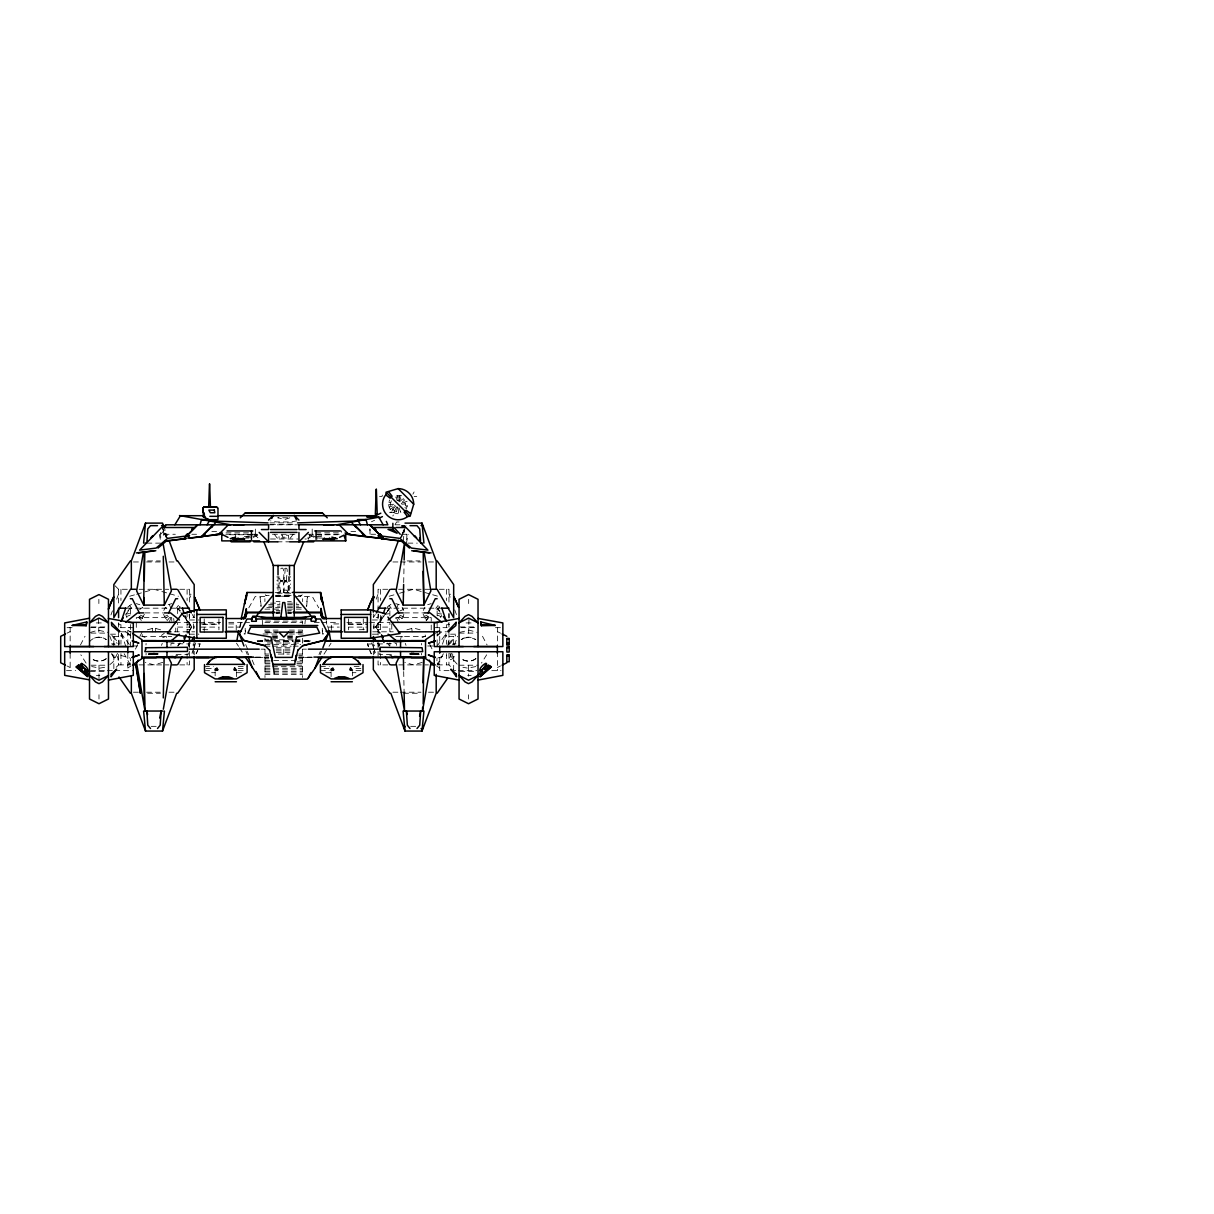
<?xml version="1.0" encoding="UTF-8"?>
<svg xmlns="http://www.w3.org/2000/svg" width="1214" height="1214" viewBox="0 0 1214 1214"><rect width="100%" height="100%" fill="white"/><g stroke="black" fill="none" stroke-linecap="round" stroke-linejoin="round"><path stroke-width="0.75" stroke-dasharray="5 3.75" d="M403.685 582.568L404.11 561.915M468.665 633.101L468.968 618.442M146.044 654.923L146.105 653.344M145.999 644.968L146.09 643.42M170.901 645.378L171.022 643.541L188.534 643.966L188.337 645.378M406.629 539.593L407.1 532.491M306.687 606.378L307.4 597.167L306.307 606.256M399.103 507.862L401.045 513.203C393.473 515.996 385.748 506.982 389.709 499.925M391.394 500.775C388.237 506.42 394.398 513.643 400.468 511.398M404.869 507.649L406.553 508.499L407.57 503.719L401.91 504.205L400.013 500.942L397.145 500.563L395.203 495.221L402.411 495.782L398.86 501.473M403.26 541.307L404.308 530.397M304.911 623.844L305.275 620.263M189.46 645.985L188.276 645.985L188.716 642.843M378.434 614.481L378.07 617.638L373.335 617.638L373.335 613.95M447.829 645.985L448.952 636.531L453.672 636.531L453.672 645.727M144.39 614.238L140.9 620.278L138.608 617.304M155.331 631.978L155.817 628.26M400.499 639.566L401.364 636.288L404.839 637.714M403.898 614.132L402.79 617.638L400.18 620.445L397.904 617.471M280.738 568.85C285.927 563.433 283.712 588.046 280.874 580.535M397.388 506.951L396.159 513.461M399.103 500.563L400.089 494.963M240.266 627.274L241.343 620.794L238.946 629.064M382.334 495.1L382.091 496.42L379.557 496.42M406.402 543.128L408.208 534.388M200.067 643.632L199.688 644.983M199.172 646.743L199.976 643.906L193.223 643.906L193.223 645.833M199.172 646.212L199.566 645.013M380.422 622.357L382.789 615.27M442.457 644.209L445.993 633.587M110.96 614.952L112.447 610.839M116.681 599.2L118.577 594.01L116.984 594.283M191.979 653.238L193.876 648.033M194.149 647.29L195.758 642.843M376.173 599.2L378.07 594.01L376.461 594.283M451.471 653.238L448.952 660.173L452.124 659.035L455.887 653.83M454.461 645.029L457.602 636.364M80.443 644.983L85.01 636.273M117.515 653.329L112.948 662.04L109.139 665.211M401.561 537.347L405.977 525.541M452.716 653.83L452.716 657.138L454.173 656.911L455.629 653.83M161.492 645.378L162.281 643.344M197.548 650.522L196.319 653.481M320.253 654.574L321.573 651.144M404.368 529.41L400.772 537.574M197.821 650.522L196.137 653.83M319.009 654.574L320.375 651.25M142.554 634.649L141.947 636.136L145.407 637.578M163.799 610.46L165.392 607.319L168.442 609.504M169.414 621.598L170.84 618.138M396.841 607.744L398.283 604.284M423.276 610.46L424.915 607.288M440.591 617.638L441.547 615.346M284.82 580.55L285.715 582.022L286.625 580.55M400.544 537.696L404.262 529.486L400.468 537.772M450.409 643.496L455.66 635.195M486.677 654.801L481.427 663.117M194.179 628.124L194.179 626.045M373.351 628.124L373.351 626.045M139.838 636.531L142.205 631.811M135.437 649.141L137.789 644.406M426.114 620.779L428.481 616.059M393.837 512.627L396.705 506.663M412.866 494.174L414.111 491.943M444.734 638.245L446.509 635.059L446.585 644.3M248.809 607.819L255.183 596.59L267.11 596.59L265.289 594.769M443.368 653.754L437.131 664.893M382.213 615.847L375.703 627.092L379.421 633.465M188.109 633.465L191.827 627.092L185.317 615.847M188.337 645.985L190.295 642.843M373.335 617.638L375.293 614.481M448.801 644.406L453.672 636.531M323.986 654.164L328.008 647.897M329.009 646.334L331.027 643.192M395.248 524.16L396.69 521.974L399.573 521.974M118.304 624.724L119.018 623.738M125.786 614.481L130.384 608.184L130.384 615.847M178.003 645.985L180.127 643.086M386.34 612.524L375.703 627.092L380.028 633.01M387.403 611.082L389.527 608.184M427.692 645.985L437.131 645.985L446.661 632.949M177.654 645.985L179.824 643.086M293.211 534.266L290.374 538.045L277.141 538.045L274.318 534.266M389.876 615.847L389.876 608.184L375.703 627.092L380.058 632.904M176.212 608.335L178.488 605.361M169.626 617.471L167.35 620.445L164.74 617.638L163.632 614.132M428.921 617.304L426.63 620.278L423.14 614.238M435.78 608.396L438.057 605.422M277.08 576.574L277.08 577.196M277.08 580.231L277.08 580.853M277.08 583.888L277.08 584.495M277.08 587.546L277.08 588.153M284.987 580.353C278.567 597.819 292.877 597.819 286.458 580.353M395.794 497.027L399.694 496.814L403.185 498.59L399.543 501.761M164.33 530.215L160.749 534.266L175.332 534.266M391.803 511.231L395.673 505.631L390.195 509.364M127.88 610.733L130.384 608.184M116.21 667.26L118.577 664.893L118.577 653.329M313.136 534.266L308.402 539.001L304.942 539.001M300.419 596.59L302.225 594.769M387.327 610.733L389.876 608.184M89.487 641.796C93.402 636.697 101.278 635.696 106.331 639.672A12.003 12.003 0 0 0 91.718 639.596M130.566 658.489L130.566 659.339M130.596 659.991L130.596 660.826M437.435 635.362L441.866 631.811M139.64 609.58L142.615 607.288L144.238 610.46M165.438 618.548L168.412 616.272M177.35 609.443L180.325 607.152L176.591 604.284M424.961 618.579L427.92 616.302M161.386 635.468L164.36 633.192M436.812 609.413L439.787 607.121L436.008 604.253M280.798 580.702L282.513 580.489M284.713 580.702L286.732 580.702M403.185 498.59L404.474 500.092L400.863 503.476L407.115 501.291M127.804 668.049L130.96 665.955M436.57 632.342L439.726 630.248M439.726 633.192L437.237 635.226L439.726 634.33M127.804 664.984L130.338 663.087L127.804 664.012M252.937 536.542L257.474 534.266M253.286 537.423L258.005 535.055M66.998 633.177L70.154 631.599M497.376 667.518L500.532 665.94M371.469 521.747L374.595 520.29M90.322 632.403L98.213 630.172L107.803 632.327M126.499 616.606L129.974 615.179M164.315 616.606L167.775 615.179M423.792 616.591L427.252 615.149M131.507 604.253L127.743 607.121L130.717 609.413M168.2 604.724L171.796 603.601M147.395 629.808L154.011 628.033L160.627 629.808M162.691 637.714L166.151 636.288L167.031 639.566M390.938 604.284L387.205 607.152L390.18 609.443M399.876 610.946L403.336 609.504M427.692 604.724L431.198 603.616M406.887 629.808L413.504 628.033L420.12 629.808M422.123 637.578L425.583 636.136L424.976 634.649M285.017 580.489L286.428 580.489M388.692 504.705L394.353 504.205L394.474 505.191L389.133 507.133M459.727 632.327L469.317 630.172L477.208 632.403M475.827 666.547L467.785 668.14L462.898 667.29M129.64 596.241L134.86 594.754M136.605 594.253L154.011 589.276L167.942 593.251M389.133 596.241L397.843 593.752M399.573 593.251L413.504 589.276L430.924 594.253M162.722 662.404L154.011 664.893L145.316 662.404M422.214 662.404L413.504 664.893L404.808 662.404M437.89 657.927L446.585 655.439M275.578 595.953L291.952 595.953M392.82 512.338C384.261 513.067 396.28 510.123 392.866 516.011M104.632 667.29L99.745 668.14L91.703 666.547M296.975 520.836L290.935 521.944L276.595 521.944L270.555 520.836M260.798 640.962L262.846 640.688M304.684 657.624L312.393 657.351M385.324 614.223L389.041 613.738M125.816 614.056L129.534 613.571M275.578 595.376L288.492 595.148M278.036 595.452L279.721 595.346L278.006 595.209M289.524 595.209L287.809 595.346L291.952 595.376M257.565 641.796L262.968 641.356M176.136 654.634L188.337 654.331L188.337 652.935M202.738 624.542L219.203 624.193M359.298 629.747L366.613 629.596M286.216 596.226L281.314 596.226M269.872 522.87L295.715 522.87M270.51 524.478L295.169 524.478M268.567 524.812L298.947 524.812M394.975 524.812L400.332 524.812M211.858 531.428L216.593 531.428M350.937 531.428L355.672 531.428M226.032 532.855L251.662 532.855M315.868 532.855L341.498 532.855L341.498 530.958M191.827 534.266L196.547 534.266M225.758 534.266L258.096 534.266M272.422 534.266L295.108 534.266M307.946 534.266L339.131 534.266M370.983 534.266L375.612 534.266M401.864 534.266L406.781 534.266L403.2 530.215M229.689 534.737L251.662 534.737M315.868 534.737L337.841 534.737M252.861 534.904L246.245 534.904L246.154 537.089L252.861 537.089M317.977 534.904L321.285 534.904L321.3 537.089L317.992 537.089M244.348 536.634L251.662 536.634M315.868 536.634L323.182 536.634M245.182 538.045L248.961 538.045M318.569 538.045L322.347 538.045M270.464 539.001L298.007 539.001M277.08 541.823L288.78 541.823M146.864 543.128L163.465 543.128M407.843 543.128L417.282 543.128M147.653 560.929L160.385 560.929M407.145 560.929L419.877 560.929M133.403 561.961L139.033 561.961M146.53 561.961L161.508 561.961M169.004 561.961L174.634 561.961M392.896 561.961L398.526 561.961M400.392 561.961L421 561.961M428.496 561.961L434.126 561.961M115.026 585.74L118.577 589.276L128.289 589.276M139.094 589.276L168.716 589.276M179.748 589.276L189.46 589.276L189.46 604.633M387.782 589.276L378.07 589.276L378.07 608.184M398.587 589.276L431.395 589.276M439.24 589.276L448.952 589.276L448.952 604.633M275.259 592.447L292.271 592.447M277.08 593.191L290.45 593.191L294.228 594.875M265.987 595.452L269.144 595.452M298.386 595.452L301.542 595.452M275.502 596.59L292.028 596.59M295.685 596.59L312.347 596.59L318.721 607.819M276.215 601.628L279.994 601.628M287.536 601.628L291.314 601.628M270.555 603.13L279.994 603.13M287.536 603.13L296.975 603.13M268.673 604.663L279.994 604.648M287.536 604.648L298.856 604.633M268.673 606.12L279.994 606.12M287.536 606.12L298.856 606.12M266.777 607.622L279.994 607.622M287.536 607.622L302.635 607.622M126.878 608.184L182.919 608.184M385.157 608.184L440.652 608.184M264.895 609.125L279.994 609.125M287.536 609.125L302.635 609.125M276.215 610.627L279.994 610.627M287.536 610.627L291.314 610.627M276.215 612.114L279.994 612.114L276.291 612.175M291.314 612.114L287.536 612.114L291.239 612.175M144.967 612.903L163.071 612.903M273.302 612.827L279.174 612.827M288.355 612.827L292.028 612.827M404.459 612.903L422.563 612.903M276.215 613.616L279.994 613.616M287.536 613.616L291.314 613.616M194.194 613.95L194.194 617.638L189.46 617.638L189.096 614.481M189.46 619.99L198.914 619.99M372.395 619.99L378.07 619.99M197.912 622.357L177.654 622.357L177.654 631.811M199.506 622.357L220.645 622.357M228.748 622.357L249.538 622.357M314.259 622.357L319.843 622.357M321.71 622.357L338.767 622.357M346.885 622.357L368.024 622.357M369.617 622.357L389.876 622.357L389.876 631.811M264.895 622.615L302.635 622.615M96.27 622.934L101.445 622.934M466.07 622.934L471.26 622.934M201.008 623.92L219.537 623.92M228.809 623.92L236.214 623.92L236.214 630.248M338.721 623.92L331.316 623.92L331.316 630.248M347.993 623.92L366.522 623.92M118.577 624.724L120.945 624.724L120.945 629.444M187.093 624.724L189.46 624.724M378.07 624.724L380.422 624.724M448.952 624.724L446.585 624.724L446.585 627.866M91.096 626.955L106.635 626.955M459.954 626.955L476.434 626.955M177.654 627.092L193.663 627.092M200.963 627.092L219.218 627.092M228.293 627.092L238.991 627.092M328.524 627.092L339.222 627.092M348.312 627.092L366.567 627.092M373.866 627.092L389.876 627.092M72.081 627.668L66.527 627.668L70.154 627.638L70.154 646.546M90.61 627.638L106.574 627.668M120.307 627.668L129.579 627.668M434.233 627.668L447.222 627.668M460.956 627.668L476.92 627.638M495.433 627.668L501.003 627.668L497.376 627.638L497.376 646.546M187.093 629.444L189.46 629.444M378.07 629.444L380.422 629.444M278.097 630.096L264.895 630.096L264.895 632.767L278.097 632.767M289.418 630.096L302.635 630.096L302.635 632.767L289.418 632.767M264.895 631.599L278.097 631.599M289.418 631.599L302.635 631.599M120.945 631.811L131.173 631.811M174.27 631.811L194.817 631.811M372.713 631.811L393.26 631.811M436.357 631.811L446.585 631.811M264.895 632.509L278.097 632.509M289.418 632.509L302.635 632.509M90.944 633.101L108.365 633.101M459.165 633.101L476.586 633.101M262.968 634.027L278.097 634.027M289.433 634.027L304.562 634.027M110.474 634.178L116.984 634.178M189.46 634.178L198.914 634.178M372.395 634.178L378.07 634.178M450.546 634.178L457.056 634.178M272.422 635.924L279.979 635.924M287.551 635.924L295.108 635.924M113.843 645.727L113.843 636.531L118.577 636.531L119.503 644.406M141.886 636.531L171.735 636.531M272.497 636.667L280.009 636.667M287.521 636.667L295.032 636.667M395.779 636.531L425.628 636.531M272.497 637.608L280.009 637.608M287.521 637.608L295.032 637.608M272.497 638.245L280.009 638.245M287.521 638.245L295.032 638.245M264.986 639.824L268.734 639.824M270.616 639.824L293.151 639.824M295.032 639.824L302.544 639.824M257.186 640.688L272.422 640.643M274.318 640.643L293.211 640.643M295.108 640.643L310.329 640.688M310.511 640.962L304.684 640.688M283.757 641.235L293.181 641.235M295.078 641.235L310.147 641.235M257.383 641.235L293.151 641.402M295.032 641.402L302.544 641.402M111.445 643.906L114.814 643.906L114.814 644.786M456.085 643.906L452.716 643.906L452.716 644.786M264.986 644.558L300.662 644.558M121.172 633.389L130.384 645.985L139.838 645.985M378.07 645.985L379.254 645.985L378.814 642.843M264.986 646.152L270.616 646.152M272.497 646.152L291.269 646.152M293.151 646.152L298.781 646.152M276.246 647.73L291.269 647.73M261.086 649.156L264.864 649.156M276.2 649.156L291.33 649.156M302.665 649.156L306.444 649.156M276.246 650.886L291.269 650.886M276.246 652.464L291.269 652.464M264.986 654.043L268.734 654.043M278.127 654.043L289.402 654.043M298.781 654.043L302.544 654.043M175.757 655.439L177.654 655.439M264.986 655.636L268.734 655.636M298.781 655.636L302.544 655.636M389.876 655.439L391.773 655.439M111.627 653.83L113.555 657.138L114.814 657.138L114.814 653.83M255.501 657.077L268.689 657.077M298.841 657.077L312.028 657.077M251.344 657.351L262.846 657.624M264.986 657.214L268.734 657.214M298.781 657.214L302.544 657.214M255.304 657.624L268.643 657.654M298.887 657.654L312.226 657.624M264.986 658.792L268.734 658.792M298.781 658.792L302.544 658.792M264.986 660.37L302.544 660.37M264.986 661.949L270.616 661.949M296.914 661.949L302.544 661.949M264.986 663.542L270.616 663.542M296.914 663.542L302.544 663.542M118.577 664.893L130.126 664.893M130.384 664.893L124.162 653.754M139.094 664.893L168.943 664.893M179.748 664.893L189.46 664.893L189.46 659.217M387.782 664.893L378.07 664.893L378.07 659.217M398.799 664.893L428.436 664.893M437.404 664.893L448.952 664.893L453.672 669.612L453.672 654.923M91.065 665.211L108.486 665.211M264.986 665.12L270.616 665.12M296.914 665.12L302.544 665.12M459.044 665.211L478.043 665.211M204.513 666.607L213.376 666.607M238.217 666.607L247.095 666.607M264.986 666.698L270.616 666.698M272.497 666.698L302.544 666.698M320.435 666.607L329.313 666.607M354.154 666.607L363.016 666.607M264.986 668.277L302.544 668.277M206.274 668.626L211.6 668.626M238.217 668.626L243.544 668.626M323.986 668.626L329.313 668.626M355.93 668.626L361.241 668.626M264.986 669.855L302.544 669.855M66.497 670.644L75.723 670.644M90.61 670.644L105.481 670.644M107.348 670.644L112.932 670.644M114.784 670.644L133.297 670.644M204.513 670.659L211.6 670.659M238.217 670.659L243.544 670.659M320.435 670.659L329.313 670.659M355.93 670.659L361.241 670.659M449.013 670.644L439.726 670.644L439.726 652.935M450.88 670.644L456.464 670.644M458.315 670.644L476.92 670.644M491.791 670.644L501.033 670.644M90.276 671.357L106.756 671.357M264.986 671.433L302.544 671.433M459.848 671.357L477.254 671.357M211.6 672.693L215.151 672.693M236.442 672.693L241.768 672.693M325.762 672.693L331.088 672.693M352.379 672.693L355.93 672.693M264.986 673.026L302.544 673.026M264.986 674.605L302.544 674.605M96.392 675.363L99.836 675.363M467.678 675.363L471.138 675.363M133.403 692.208L139.033 692.208M146.53 692.208L161.508 692.208M169.004 692.208L174.634 692.208M392.896 692.208L398.526 692.208M400.392 692.208L421 692.208M428.496 692.208L434.126 692.208M147.653 693.255L160.385 693.255M403.518 693.255L419.877 693.255M151.189 726.336L156.849 726.336M410.666 726.336L416.341 726.336M133.297 627.668L127.804 627.638L127.804 646.546M414.186 496.45L416.736 496.496M348.327 624.193L366.613 624.588M202.738 629.626L208.231 629.747M391.394 654.634L379.193 654.331L379.193 652.935M436.964 659.339L436.964 658.489M436.934 660.826L436.934 659.991M288.446 595.376L289.493 595.452M304.562 641.356L309.949 641.796M395.734 603.601L399.33 604.724M437.996 613.571L441.714 614.056M136.332 603.616L139.838 604.724M450.546 594.283L448.952 594.01L450.849 599.2M191.053 594.283L189.46 594.01L191.357 599.2M388.875 502.247L390.726 502.642M407.373 506.177L405.522 505.783L404.474 500.092M432.654 594.754L437.89 596.241M169.687 593.752L178.397 596.241M120.945 655.439L129.64 657.927M127.804 634.33L130.293 635.226L127.804 633.192M439.726 664.012L437.192 663.087L439.726 664.984M397.145 507.862L394.474 505.191M437.556 615.179L441.016 616.606M399.755 615.179L403.215 616.606M140.278 615.149L143.738 616.591M317.628 538.045L310.056 534.266L307.946 540.883L307.946 537.574M309.524 535.055L317.4 539.001M497.376 631.599L500.532 633.177M66.998 665.94L70.154 667.518M290.45 577.196L290.45 576.574M290.45 580.853L290.45 580.231M290.45 584.495L290.45 583.888M290.45 588.153L290.45 587.546M436.57 665.955L439.726 668.049M127.804 630.248L130.96 632.342M282.801 580.702C277.809 578.243 280.343 591.112 280.798 593.267C286.216 594.723 283.712 583.221 282.558 580.322M399.118 616.272L402.092 618.548M139.595 616.302L142.569 618.579M125.664 631.811L130.095 635.362M457.117 664.149L451.729 657.988L450.015 653.329M254.348 534.266L259.128 539.001M177.654 613.631L177.654 608.184L180.203 610.733M437.131 615.847L437.131 608.184L439.65 610.733M111.855 635.195L117.121 643.496M86.103 663.117L80.837 654.801M402.122 607.319L403.731 610.46M389.041 605.361L391.318 608.335M129.473 605.422L131.749 608.396M111.9 653.83L113.888 657.654L118.577 660.173L116.058 653.238M177.654 608.184L179.824 611.082M180.916 612.539L191.827 627.092L187.502 633.01L191.827 627.092L181.19 612.524M437.131 608.184L441.744 614.481M448.512 623.738L449.226 624.724M387.403 643.086L389.527 645.985M178.003 608.184L180.127 611.082M482.504 636.273L487.087 644.983M236.502 643.192L238.505 646.334M239.522 647.897L243.528 654.164M377.235 642.843L379.178 645.985M192.237 614.481L194.194 617.638M113.843 636.531L118.714 644.406M122.796 638.245L121.021 635.059L120.945 644.3M429.741 644.406L432.093 649.141M139.049 616.059L141.416 620.779M371.378 653.83L369.982 650.522M371.12 653.83L369.709 650.522M166.758 537.574L163.162 529.41M167.062 537.772L162.524 527.847L166.986 537.696M282.741 580.535C283.014 582.204 277.505 580.702 280.738 575.815M245.698 644.558L247.868 649.748M252.193 660.128L254.363 665.318M247.277 651.478L248.688 654.892M396.674 618.138L398.116 621.598M169.247 604.284L170.688 607.744M125.983 615.346L126.924 617.638M245.956 651.144L247.277 654.574M405.248 643.344L406.037 645.378M163.435 525.541L167.229 535.662M161.553 525.541L165.969 537.347M454.734 609.898L456.57 614.952M371.757 642.843L373.017 646.303M373.654 648.033L376.34 655.439M109.746 635.908L113.069 645.029M367.963 645.013L368.358 646.212M184.74 615.27L187.093 622.357M121.521 633.587L125.664 645.985M368.358 646.743L367.463 643.632M367.842 644.983L367.599 644.027L374.307 643.906L374.307 645.833M328.933 630.719L326.202 620.794L327.264 627.274M159.322 534.388L160.764 541.383M379.193 645.378L378.996 643.966L396.508 643.541L396.629 645.378M411.713 628.26L412.199 631.978M173.663 618.487L174.148 622.205M152.22 628.26L152.706 631.978M261.222 606.256L260.13 597.167L260.843 606.378M398.131 500.426L397.631 494.766M398.131 507.998L398.632 513.643M262.254 620.263L262.968 627.41M163.222 530.397L163.92 537.665M160.43 532.491L160.901 539.593M421.44 643.42L421.531 644.968M421.425 653.344L421.486 654.923M403.685 671.6L404.156 694.135M98.562 618.442L98.865 633.101M369.967 529.122L370.027 534.266L369.967 528.879M497.376 651.736L497.376 670.644M468.665 599.306L468.665 603.555M468.543 665.211L468.543 676.198M468.543 694.742L468.543 699.006M448.952 622.357L448.952 627.092M448.952 631.295L448.952 647.229M448.952 653.329L448.952 664.893M446.585 589.276L446.585 600.505M446.585 653.663L446.585 664.893M439.726 627.638L439.726 645.378M437.131 622.357L437.131 645.985M431.228 630.036L431.228 617.638L395.779 617.638L395.779 622.357M391.773 624.254L391.773 631.811M389.876 642.889L389.876 645.985M380.422 589.276L380.422 600.505M380.422 615.437L380.422 633.162M380.422 653.663L380.422 664.893M378.07 613.859L378.07 635.013M378.07 642.616L378.07 657.396M374.307 650.522L374.307 653.83M373.942 623.92L373.942 630.248M373.335 643.89L373.335 649.399M373.335 651.235L373.335 654.923M363.29 618.867L363.29 629.854M352.379 671.661L352.379 675.803M348.57 618.867L348.57 629.854M331.088 671.661L331.088 677.351M322.302 628.306L322.302 631.326M312.195 529.076L312.195 536.634M302.635 598.684L302.635 601.628M302.635 624.102L302.635 621.113L264.895 621.113L264.895 624.102M302.544 638.245L302.544 643.041L264.986 642.98L264.986 638.245M302.544 649.308L302.544 677.473M289.509 576.559L289.509 593.191M288.492 538.045L288.492 535.207L284.987 535.207L284.987 537.104L282.543 537.104L282.543 535.207L279.038 535.207L279.038 538.045M288.553 576.559L288.553 593.191L286.671 590.156L280.859 590.156L278.977 593.191L278.977 576.559M283.757 640.643L283.757 657.077M278.021 576.559L278.021 593.191M264.986 649.308L264.986 677.473M264.895 598.684L264.895 601.628M255.335 529.076L255.335 536.634M245.198 628.306L245.198 631.326M236.442 671.661L236.442 677.351M235.486 534.266L235.486 539.001M218.93 618.867L218.93 629.854M215.151 671.661L215.151 675.803M204.21 618.867L204.21 633.511M194.194 643.89L194.194 649.399M194.194 651.235L194.194 654.923M193.587 623.92L193.587 630.248M193.223 650.522L193.223 653.83M189.46 613.859L189.46 635.013M189.46 642.616L189.46 657.396M187.093 589.276L187.093 600.505M187.093 611.75L187.093 633.162M187.093 653.663L187.093 664.893M175.757 628.033L175.757 631.811M171.735 621.173L171.735 617.638L136.302 617.638L136.302 630.036M130.384 624.542L130.384 645.985M127.804 653.587L127.804 670.644M120.945 589.276L120.945 600.505M120.945 653.663L120.945 664.893M118.577 589.276L118.577 604.633M118.577 622.767L118.577 627.092M118.577 631.811L118.577 647.229M113.843 654.923L113.843 669.612M98.865 599.306L98.865 603.555M98.987 665.211L98.987 679.855M98.987 694.742L98.987 699.006M70.154 653.329L70.154 670.644M245.516 630.552L245.091 634.027L244.135 634.027L245.516 630.552M284.713 568.607C286.458 569.761 281.36 585.315 286.732 581.901C284.987 580.747 290.07 565.193 284.713 568.607M463.9 638.078L461.199 639.672A12.003 12.003 0 0 1 475.812 639.596L470.061 637.244L463.9 638.078M475.903 658.641C471.685 661.873 465.523 661.903 461.29 658.716A12.003 12.003 0 0 0 475.903 658.641M106.24 658.716C101.991 661.903 95.845 661.873 91.627 658.641A12.003 12.003 0 0 0 106.24 658.716M289.812 517.786L285.153 519.395L277.718 517.786L289.812 517.786M322.484 630.552L322.438 634.027L323.379 634.027L322.484 630.552"/><path stroke-width="1.5" d="M423.762 658.034L423.2 703.908M144.284 552.127L143.722 605.103L164.315 605.103L171.402 590.93L163.344 544.965M143.874 597.591L143.722 605.103L136.636 590.93L143.404 552.324M144.238 580.687L144.83 552.522M163.298 697.898L164.163 656.577M424.126 552.324L430.894 590.93L423.807 605.103L403.215 605.103L403.64 584.45M404.156 560.033L404.505 543.128L396.113 590.93L403.215 605.103M422.593 707.276L422.502 711.04L430.894 663.239L429.316 660.097M423.094 682.875L423.656 656.577M208.671 507.376L209.461 483.946M375.338 514.508L376.188 489.288M146.97 541.353L147.789 528.955L150.521 525.662L157.517 525.662M166.94 656.531L167.016 651.539M400.59 641.781L400.514 647.517M143.601 543.128L145.513 523.113L162.524 523.113L163.814 526.557M131.34 676.228L131.34 693.255L145.513 731.056L162.524 731.056L164.436 711.04M390.817 693.255L405.006 731.056L422.017 731.056L423.929 711.04M246.23 598.456L247.125 592.553M280.859 617.44L282.756 602.569L284.774 602.569L286.671 617.44M388.799 491.882L392.107 496.192L390.104 498.195L385.794 494.887L386.098 492.186L398.131 488.62A15.6 15.6 0 0 1 413.716 504.205L410.15 516.238L407.449 516.542L404.141 512.232L406.144 510.229L410.469 513.537M295.154 661.16L295.746 658.079L295.518 659.581M295.867 658.079L296.459 655.014L296.246 656.501M236.776 641.371L238.597 630.719M86.148 625.741L86.786 621.947L72.218 625.422L86.148 625.741L86.786 621.947M163.344 709.204L171.402 663.239L168.26 656.941M159.687 718.02L161.128 711.04L160.187 725.213L157.517 728.506M419.574 716.275L420.666 711.04L419.725 725.213L417.009 728.506M241.176 618.791L246.897 592.447L273.438 592.553M481.366 625.741L480.744 621.947L495.312 625.422L481.366 625.741L480.744 621.947M297.916 650.021L294.532 664.589L272.983 664.589L269.614 650.021M245.668 617.046L246.897 612.175L274.425 612.175M108.35 609.17L113.721 596.833L111.263 601.734M200.007 524.797L201.509 519.516L208.596 519.516M88.045 670.887C88.197 665.591 75.829 659.521 83.508 667.897C96.027 677.093 78.364 665.515 81.717 663.269M369.36 605.164L367.599 610.065L373.002 597.06M121.521 620.582L125.664 608.184M183.557 642.449L185.924 635.362M383.381 613.495L385.157 608.184M108.532 608.897L111.127 602.023M145.513 523.113L131.34 560.929L131.34 589.276L135.665 589.276M162.524 731.056L176.698 693.255M390.817 560.929L398.556 540.306M422.017 731.056L436.19 693.255L436.19 674.347M370.073 603.449L372.865 597.47M245.547 657.305L260.13 679.157L307.4 679.157L314.957 668.277L318.918 658.003M322.894 647.73L328.19 634.027L320.526 619.003L315.898 619.003L314.714 616.181L312.362 616.181L311.179 619.003L256.351 619.003L255.168 616.181L252.816 616.181L251.632 619.003L246.988 619.003L239.431 634.027L243.968 646.015M404.095 728.628L405.006 726.336M294.228 616.075L294.228 565.466L303.682 541.823M251.632 619.884L252.816 616.94L255.168 616.94L256.351 619.884M311.179 619.884L312.362 616.94L314.714 616.94L315.898 619.884M138.199 660.097L136.636 663.239L145.027 711.04L163.01 711.04M168.67 612.903L175.757 598.73L177.654 598.73M271.724 518.515L273.302 515.358L268.567 520.093M399.269 656.941L396.113 663.239L404.505 711.04L404.156 694.135M428.163 612.903L435.249 598.73L437.131 598.73M308.341 677.807L310.86 672.829M130.459 589.276L113.843 617.638L113.843 584.556L130.384 560.929M177.714 664.635L182.115 656.865M389.8 589.534L376.264 612.903M459.165 618.442L434.233 622.934L434.233 646.561L502.854 646.561L502.854 622.934L478.164 618.442M207.033 524.812L209.354 520.943L268.036 522.87M174.846 524.812L180.431 515.707L203.163 515.707M191.266 641.265L194.194 636.531L194.194 642.054M314.957 668.277L321.983 657.305M238.065 538.045L237.125 539.471L233.346 539.471L232.39 538.045M323.288 539.471L324.244 538.045M335.14 538.045L334.184 539.471L330.405 539.471L329.464 538.045M230.265 524.812L228.338 524.812L220.144 533.007M177.654 693.255L194.194 669.612L194.194 656.759M389.876 560.929L373.335 584.556L373.335 612.114M437.131 693.255L447.48 678.474M120.854 621.219L123.282 617.911M183.83 638.018L186 635.043M182.13 613.662L167.411 633.511L196.85 638.245L226.29 638.245L226.29 609.883L196.85 609.974L182.13 613.662L196.85 609.883M385.794 494.887L384.626 496.42A15.6 15.6 0 0 0 405.931 517.71L407.449 516.542M213.876 524.797L215.955 522.141M206.926 664.574L209.825 660.871L215.166 657.214L236.427 657.214L241.616 660.826M322.848 664.574L325.762 660.871L331.103 657.214L352.363 657.214L357.538 660.826M209.961 660.826L207.154 664.377L244.515 664.377M325.883 660.826L323.076 664.377L360.452 664.377L357.447 660.704M273.302 594.875L256.351 616.075C274.045 619.732 293.485 619.732 311.179 616.075L294.228 594.875M203.375 516.056L203.072 507.907L204.164 506.799L216.138 506.799L217.534 507.907M194.847 527.513L161.477 527.513L139.625 550.139L156.12 548.075L167.608 538.363L186.47 536.011M89.502 622.934L95.451 616.409L98.987 614.648L102.507 616.409L108.471 622.934M108.471 675.363L102.507 681.904L98.987 683.664L95.451 681.904L89.502 675.363M459.059 622.934L465.023 616.409L468.543 614.648L472.079 616.409L478.028 622.934M478.028 675.363L472.079 681.904L468.543 683.664L465.023 681.904L459.059 675.363M489.121 666.471L489.94 665.636L491.321 666.941L480.091 676.714L489.121 666.471L490.289 667.563L491.321 666.941M165.407 541.019L183.784 538.728L197.518 524.812M184.194 538.667L197.867 524.812M186.865 535.966L189.536 535.632L187.912 538.212L201.6 536.497L213.194 524.812M213.558 524.812L202.01 536.451L217.792 534.479L220.553 532.961L219.218 534.297M221.024 533.128L219.688 534.479L201.6 536.497M222.45 532.961L221.312 534.266M308.402 532.385L298.947 541.823L298.947 532.385M76.209 666.941L77.575 665.636L87.985 676.198L76.209 666.941L87.438 676.714M77.241 667.563L78.394 666.471M297.84 650.355L302.665 645.59L323.41 640.431L328.099 634.027L323.334 640.658L302.756 645.757M480.091 676.714L490.289 667.563M158.017 548.075L166.637 540.791M125.664 622.357L137.486 612.903L143.722 612.903M170.552 641.265L179.414 634.178M388.101 619.99L396.963 612.903L403.215 612.903M243.301 618.928L245.865 616.894L246.897 612.827L273.651 612.827M233.604 524.812L244.014 524.812M241.374 618.837L246.032 615.589M132.538 664.908L141.992 658.61L141.992 639.702L132.538 633.404M434.991 633.404L425.537 639.702L425.537 658.61L434.991 664.908M485.797 663.269C478.362 667.184 477.345 676.092 485.706 665.849C488.453 658.307 483.794 671.13 479.484 670.887M65.419 633.966L60.7 636.318L60.7 662.783L65.419 665.151M339.541 537.377L344.199 535.04M502.11 665.151L506.83 662.783M89.684 622.736L98.987 618.093L108.274 622.736M108.274 675.576L98.987 680.204L89.684 675.576M459.256 622.736L468.543 618.093L477.846 622.736M477.846 675.576L468.543 680.204L459.256 675.576M375.612 514.083L376.947 514.083M371.423 517.604L380.801 513.188M379.284 518.074L382.41 516.618M132.098 657.548L139.231 654.968L132.174 657.305M435.158 640.825L428.588 643.132L435.128 641.068M235.668 537.134L230.281 538.667L242.846 538.667M175.954 641.007L172.798 641.781L156.576 641.038M391.576 657.29L394.732 656.531L410.939 657.26M89.502 618.214L64.676 622.934L64.676 646.561L133.297 646.561L133.297 622.934L108.365 618.442M108.471 680.098L133.297 675.363L133.297 651.736L64.676 651.736L64.676 675.363L89.487 679.855M478.028 680.098L502.854 675.363L502.854 651.736L434.233 651.736L434.233 675.363L459.059 680.098M336.764 524.812L379.269 517.118M196.273 657.624L208.914 657.624M371.256 640.688L358.616 640.688M208.914 640.688L196.273 640.688M358.616 657.624L371.256 657.624M156.576 657.26L172.798 656.531L175.954 657.29M410.939 641.038L394.732 641.781L391.576 641.007M323.531 524.812L333.926 524.812M251.344 657.351L236.047 657.624M341.21 609.883L341.21 638.245L370.649 638.245L400.089 633.511L387.888 617.061M236.047 640.688L221.965 640.688M345.565 640.688L331.483 640.688M167.289 541.019L185.681 538.728M189.809 538.212L203.497 536.497M136.393 552.916L153.92 550.731M138.29 552.916L155.802 550.731M156.348 640.673L144.269 640.673M411.182 657.639L423.261 657.639M175.666 640.673L162.691 640.673M391.864 657.639L393.397 657.457M144.269 657.639L156.348 657.639M423.261 640.673L411.182 640.673M162.691 657.639L164.679 657.457M404.839 640.673L391.864 640.673M72.218 625.422L85.921 624.694M150.931 537.514L153.237 536.163L152.129 536.163M202.571 519.713L217.974 519.653L217.974 508.074M141.992 641.068L242.299 641.235M425.537 657.244L313.91 657.077M217.033 507.118L203.891 507.118L202.95 508.074L202.95 512.323L204.24 512.991L204.513 517.392M245 513.264L322.514 513.264M218.277 515.707L373.821 515.707M209.855 516.329L217.23 516.329M204.969 516.572L202.95 516.572L208.838 519.653M297.551 522.87L358.176 520.943L360.497 524.812M405.006 523.113L422.017 523.113L436.19 560.929L436.19 589.276L431.865 589.276M165.499 524.812L268.613 524.812L268.567 529.547L261.405 529.547M298.947 524.736L387.812 524.812L386.34 521.383M161.553 525.541L163.435 525.541M421.03 525.541L422.927 525.541M410.013 525.662L417.009 525.662L419.725 528.955L420.545 541.353M372.683 527.513L392.35 527.513M395.885 527.513L406.053 527.513L427.905 550.139L411.409 548.075L399.907 538.363L381.059 536.011M270.464 529.547L297.066 529.547M306.125 529.547L298.947 529.547L298.947 524.812M227.033 530.943L252.785 530.943M314.76 530.958L340.481 530.958M270.464 532.385L297.066 532.385M215.895 534.266L221.767 534.266L227.989 537.377M350.482 534.266L345.747 534.266L345.747 540.883L307.946 540.883M415.4 536.163L414.293 536.163L416.599 537.514M369.648 524.812L383.381 538.667L364.033 536.497M183.784 538.728L186.091 538.667M324.669 538.667L337.249 538.667L331.862 537.134M381.439 538.667L402.122 541.019M235.486 539.001L244.742 539.001M322.787 539.001L332.029 539.001M259.584 540.883L221.767 540.883L221.767 534.266M253.832 541.823L278.021 541.823M289.509 541.823L313.698 541.823M145.027 543.128L146.439 543.128M420.666 543.128L422.502 543.128M263.848 541.823L273.302 565.466L294.228 565.466M172.373 589.276L176.698 589.276M390.817 589.276L395.157 589.276M292.271 592.447L320.633 592.447L326.338 618.776M130.384 598.73L132.28 598.73L139.367 612.903M389.876 598.73L391.773 598.73L398.86 612.903M119.7 608.184L126.044 608.184M181.994 608.184L189.46 608.184M378.07 608.184L385.521 608.184M441.486 608.184L448.952 608.184M341.21 609.974L370.649 609.883L385.369 613.662M293.105 612.175L320.633 612.175L321.725 616.94M164.315 612.903L170.552 612.903L179.414 619.99M293.879 612.827L320.633 612.827L321.543 616.788L324.168 618.867M423.807 612.903L430.044 612.903L441.866 622.357M196.85 614.436L226.29 614.436M341.21 614.436L370.649 614.436M252.816 617.046L255.168 617.046M312.362 617.046L314.714 617.046M261.45 617.44L306.08 617.44M262.603 617.759L304.911 617.759M263.772 618.078L303.758 618.078M226.29 618.533L245.198 618.533M322.302 618.533L341.21 618.533M129.337 622.357L175.954 622.357M391.561 622.357L438.193 622.357M249.735 625.529L317.795 625.529M226.29 631.326L241.419 631.326M326.08 631.326L341.21 631.326M133.768 631.811L170.901 631.811M224.985 631.811L238.384 631.811M327.461 631.811L342.545 631.811M398.313 631.811L435.447 631.811M506.83 638.458L509.197 638.458L509.197 645.089L506.83 645.089L506.83 638.67L509.197 638.67M141.992 640.673L241.146 640.688M326.384 640.688L425.537 640.673M325.215 641.235L425.537 641.068M506.83 643.01L509.197 643.01M506.83 643.299L509.197 643.466M506.83 643.526L509.197 643.511M70.154 646.546L93.781 646.546M104.176 646.546L127.804 646.546L127.804 652.935M463.353 646.546L439.726 646.546L439.726 652.935M473.748 646.546L497.376 646.546M506.83 647.593L509.197 647.593M189.247 649.156L259.189 649.156M308.341 649.156L378.282 649.156M509.197 655.12L506.83 655.12L506.83 661.767L509.197 661.767L509.197 655.12L506.83 655.348M506.83 656.03L509.197 656.03M253.62 657.077L141.992 657.244M141.992 657.639L216.38 657.624M317.871 657.624L331.483 657.624M353.016 657.624L425.537 657.639M272.968 664.453L294.562 664.453M132.781 664.893L136.135 664.893L140.384 693.255L135.665 664.893M172.373 664.893L176.698 664.893M390.817 664.893L395.157 664.893M431.865 664.893L434.749 664.893M215.151 681.752L236.442 681.752M331.088 681.752L352.379 681.752M404.065 711.04L422.958 711.04M421.03 728.628L422.927 728.628M364.868 519.729L357.356 519.653L366.006 519.516L367.432 524.812M481.609 624.694L495.312 625.422M402.851 657.457L404.839 657.639M174.133 657.457L175.666 657.639M380.695 535.966L378.04 535.632L379.648 538.212M383.381 538.667L365.96 536.497L354.382 524.812M346.218 534.266L345.08 532.961M363.623 536.451L347.841 534.479L346.506 533.128M381.849 538.728L400.225 541.019M413.61 550.731L431.137 552.916M411.713 550.731L429.24 552.916M373.442 515.859L376.279 516.238L367.007 516.284L367.007 517.164L378.814 517.21L383.169 524.812M179.49 515.54L230.766 524.812M244.12 640.431L264.864 645.59L269.69 650.355M264.773 645.757L244.181 640.658L239.34 634.027M132.387 641.068L138.942 643.132L132.356 640.825M435.356 657.305L428.299 654.968L435.431 657.548M502.11 633.966L506.83 636.318M321.331 615.255L326.141 618.821M388.101 634.178L396.963 641.265M400.893 540.791L409.513 548.075M398.131 488.62L413.716 504.205M387.099 493.188L409.148 515.237M339.237 524.812L347.416 533.007M348.357 534.297L347.022 532.961L349.784 534.479L365.551 536.451L354.018 524.812M298.947 520.093L294.228 515.358L296.277 519.471M259.128 532.385L268.567 541.823L268.567 532.385M370.012 524.812L383.73 538.728M393.989 527.513L400.225 534.266M150.521 728.506L147.789 725.213L146.864 711.04L147.592 714.53M410.013 728.506L407.343 725.213L406.402 711.04L407.13 714.53M320.39 592.553L321.285 599.762M357.69 660.871L360.604 664.574M241.768 660.871L244.667 664.574M351.483 522.157L353.562 524.812M241.525 660.704L244.393 664.377M443.353 616.666L446.661 621.219M381.53 635.043L383.32 637.502M437.131 560.929L453.672 584.556L453.672 617.638L437.07 589.276M389.876 693.255L373.335 669.612L373.335 656.759M177.654 560.929L194.194 584.556L194.194 612.114M119.018 677.002L130.384 693.255M243.286 538.045L244.242 539.471M454.021 597.06L458.664 607.395M194.528 597.06L199.931 610.065L194.665 597.47M376.264 641.265L373.335 636.531L373.335 642.054M191.266 612.903L177.714 589.534M385.415 656.865L389.8 664.635M256.017 671.524L259.189 677.807M455.523 600.141L454.157 597.47M455.736 600.566L458.209 606.757M248.597 658.003L252.573 668.277M168.974 540.306L176.698 560.929M441.866 608.184L445.993 620.582M381.606 635.362L383.973 642.449M182.373 608.184L184.149 613.495M344.169 535.92L345.747 540.883M328.933 630.719L330.754 641.371M419.574 537.893L420.302 541.383M272.983 664.589L274.318 673.603M272.148 659.627L272.361 661.129L271.071 654.983L271.253 656.364M271.435 656.562L271.648 658.049M271.784 658.049L271.966 659.445M320.724 592.902L321.498 600.293M422.017 523.113L423.929 543.128M403.094 711.04L405.006 731.056M143.601 711.04L145.513 731.056M400.59 656.531L400.514 651.539M166.94 641.781L167.016 647.517M376.37 489.288L377.22 514.508M209.658 483.946L210.447 507.376M423.094 571.308L423.807 605.103L423.231 552.127M403.367 656.577L403.64 669.718M163.298 556.27L164.315 605.103M144.238 673.482L145.027 711.04M144.314 703.908L143.768 658.034M497.376 645.772L497.376 653.329M478.028 646.561L478.028 599.306L468.543 594.587L459.059 599.306L459.059 646.561M478.028 651.736L478.028 699.006L468.543 703.725L459.059 699.006L459.059 651.736M448.952 613.859L448.952 617.638M392.866 523.31L392.866 530.609M374.307 596.833L374.307 597.713M370.649 609.974L370.649 638.245M363.016 664.574L363.016 672.693L352.379 678.914L331.088 678.914L320.435 672.693L320.435 664.574M351.225 668.504L351.225 670.401M332.241 668.504L332.241 670.401M327.249 517.817L322.514 513.082L245 513.082L240.281 517.817M316.095 530.958L316.095 539.38M315.898 618.594L315.898 621.28L311.179 621.28L311.179 618.594M289.509 565.466L289.509 574.905M278.021 565.466L278.021 574.905M273.302 565.466L273.302 616.075M256.351 618.594L256.351 621.28L251.632 621.28L251.632 618.594M251.45 530.943L251.45 539.395M250.13 540.883L250.13 541.823L231.221 541.823L231.221 540.883M247.095 664.574L247.095 672.693L236.442 678.914L215.151 678.914L204.513 672.693L204.513 664.574M235.288 668.504L235.288 670.401M216.304 668.504L216.304 670.401M196.85 609.974L196.85 638.245M189.46 636.531L189.46 642.206M118.577 608.184L118.577 617.638M108.471 646.561L108.471 599.306L98.987 594.587L89.502 599.306L89.502 646.561M108.471 651.736L108.471 699.006L98.987 703.725L89.502 699.006L89.502 651.736M70.154 645.772L70.154 653.329M321.027 608.487L320.982 612.175L322.469 615.21L321.027 608.487M380.028 649.156L379.997 651.448L422.715 651.63L422.077 647.745L380.073 647.305L380.028 649.156M456.1 622.342L455.827 625.574L448.315 631.917L447.799 631.326L456.1 622.342M111.278 674.119L111.035 676.805L116.605 669.202L111.278 674.119M244.53 604.086L246.503 595.467L244.53 604.086M321.042 595.361L323.03 604.587L321.042 595.361M246.351 608.806L244.909 615.528L246.381 612.493L246.351 608.806M296.52 637.062L292.134 657.396L275.396 657.396L271.01 637.062L247.868 633.086L250.676 627.168L316.839 627.168L319.692 633.086L296.52 637.062M484.492 669.051C489.272 669.582 491.002 659.657 484.492 669.051M478.377 674.787C482.99 675.515 485.039 665.363 478.377 674.787M84.631 670.553C87.484 677.958 91.839 673.861 84.631 670.553M145.68 649.156L144.815 651.63L187.533 651.448L187.457 647.305L145.452 647.745L145.68 649.156M78.531 664.771C81.323 672.146 85.754 668.14 78.531 664.771M119.731 631.326L119.2 631.917L111.703 625.574L111.43 622.342L119.731 631.326M187.229 534.145L185.909 535.495L188.049 534.054L187.229 534.145M193.117 528.181L191.782 529.532L193.117 528.181M205.09 533.705L203.755 535.055L205.09 533.705M212.587 526.163L211.251 527.498L212.587 526.163M288.674 632.115L283.757 637.062L278.856 632.115L288.674 632.115M163.526 525.829L162.509 526.846L165.741 525.829L163.526 525.829M217.746 669.824L215.09 670.265L215.09 669.218L216.987 668.095L217.746 669.824M333.668 669.824L331.027 670.265L331.027 669.218L332.909 668.095L333.668 669.824M234.606 668.095L233.862 669.824L236.502 670.265L234.606 668.095M350.543 668.095L349.784 669.824L352.439 670.265L350.543 668.095M222.966 676.805L218.702 678.338L232.891 678.338L228.642 676.805L222.966 676.805M338.888 676.805L334.624 678.338L348.828 678.338L344.564 676.805L338.888 676.805M411.819 653.451L409.892 653.936L418.86 654.24L411.819 653.451M154.345 653.618L152.357 653.785L154.345 653.618M157.638 653.936L148.669 654.24L157.638 653.936M415.158 653.785L413.185 653.618L415.158 653.785M392.805 529.35L388.025 529.41L397.099 533.234L392.805 529.35M214.301 510.092L208.854 510.092L210.356 512.748L214.817 512.748L214.301 510.092M404.004 525.829L401.788 525.829L405.021 526.846L404.004 525.829M354.989 526.163L356.324 527.498L354.989 526.163M374.413 528.181L375.733 529.532L374.413 528.181M362.485 533.705L363.821 535.055L362.485 533.705M222.981 617.38L200.158 617.41L200.158 632.024L222.981 632.024L222.981 617.38M367.341 617.41L344.518 617.38L344.518 632.024L367.341 632.024L367.341 617.38M509.197 647.016L506.83 647.016L506.83 652.039L509.197 652.039L509.197 647.016M380.301 534.145L379.481 534.054L381.621 535.495L380.301 534.145M456.252 674.119L450.91 669.202L456.494 676.805L456.252 674.119"/></g></svg>
